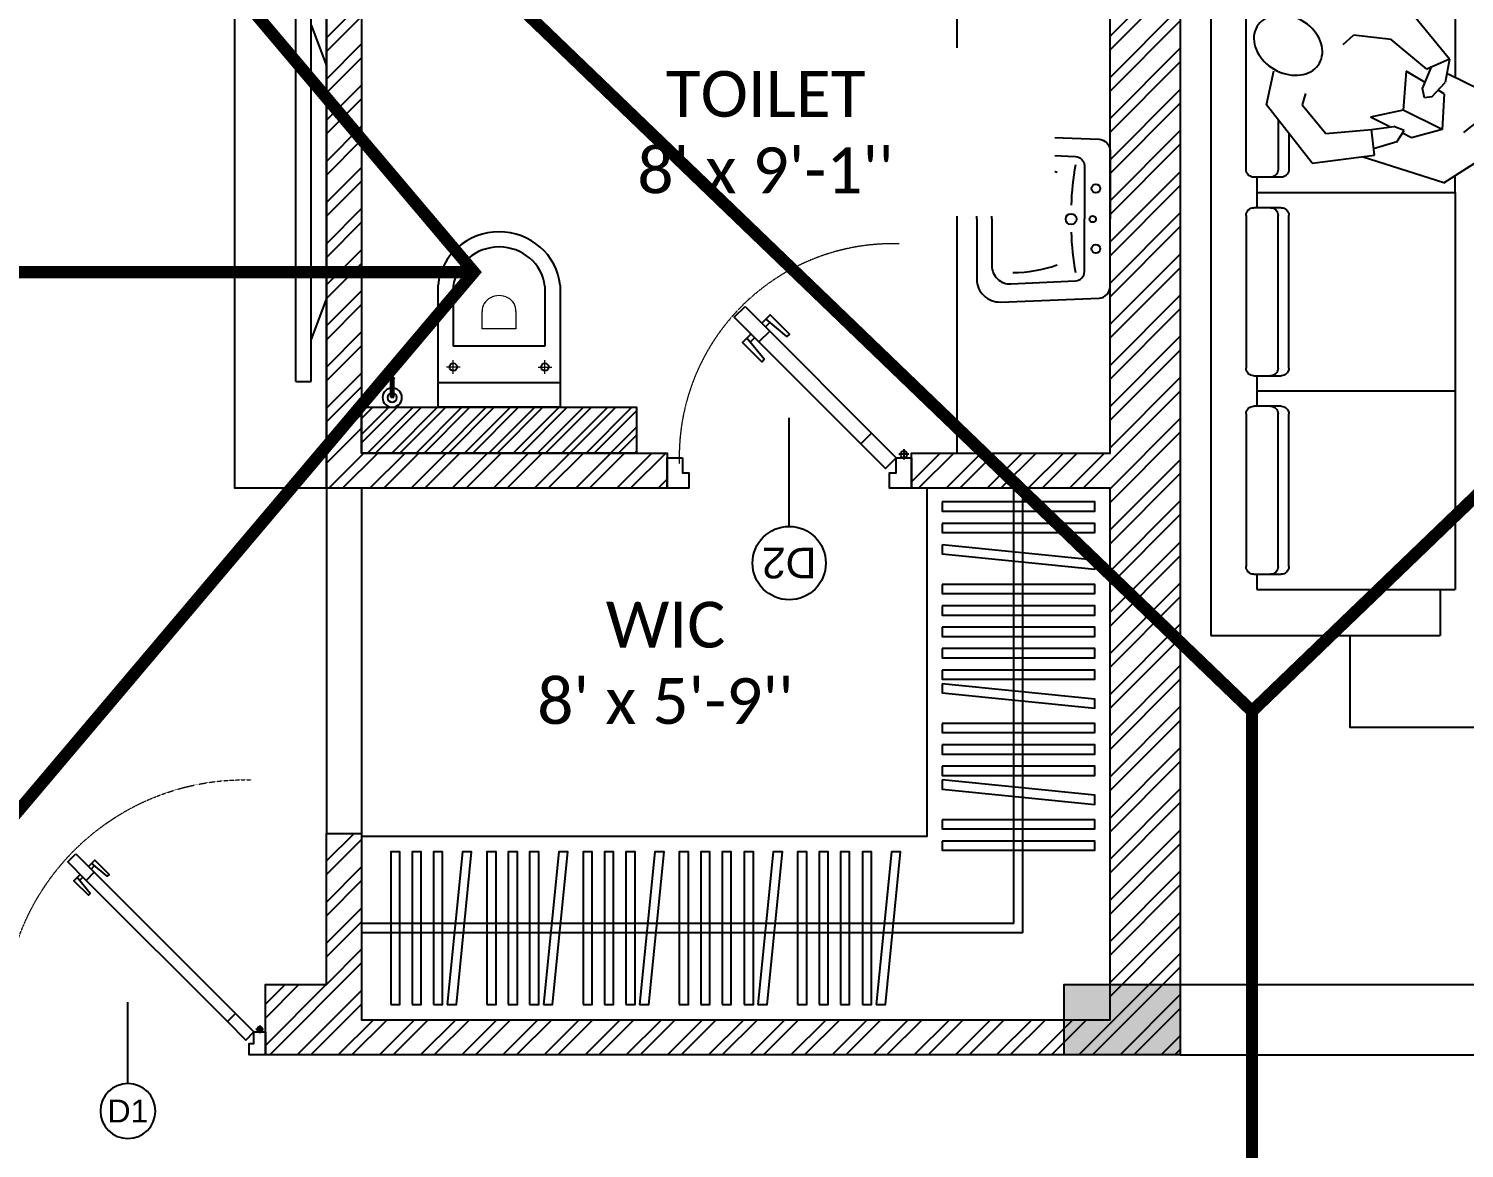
# Model space of a CAD drawing. Header units: millimetres. Extents: x -176651 to 424033, y -469666 to 486614.
# Drawn here: x 259892 to 264592, y 61644 to 65309 of the extents above; entities that cross this region are included whole.
import ezdxf
from ezdxf import colors
from ezdxf.entities.mleader import LeaderData, LeaderLine
from ezdxf.enums import TextEntityAlignment as Align
from ezdxf.math import Vec2, Vec3

# ---------------------------------------------------------------- set-up
doc = ezdxf.new("R2010")
doc.units = ezdxf.units.MM
doc.linetypes.add('1625_East Villa$0$DASHED', pattern=[0.75, 0.5, -0.25])
doc.linetypes.add('1625E_Roof Plan$0$DASHED', pattern=[0.75, 0.5, -0.25])
for name, color, linetype in [('1625_East Villa$0$ad-Door', 8, 'Continuous'), ('1625_East Villa$0$ad-Furniture', 8, 'Continuous'), ('1625_East Villa$0$ad-Ledge wall', 8, 'Continuous'), ('1625_East Villa$0$ad-Text main', 8, 'Continuous'), ('1625_East Villa$0$ad-Text Main_Door&window Label', 8, 'Continuous'), ('1625_East Villa$0$ad-Toilet fixtures', 8, 'Continuous'), ('1625_East Villa$0$ad-Wall', 8, 'Continuous'), ('1625_East Villa$0$ad-Wall hatch', 8, 'Continuous'), ('1625E_Columns$0$ad-Column', 8, 'Continuous'), ('1625E_Columns$0$ad-Column Hatch', 8, 'Continuous'), ('1625E_Roof Plan$0$ad-Primary Roof', 8, 'Continuous'), ('1625E_Roof Plan$0$ad-Secondary Roof', 8, 'Continuous'), ('Site Levels$0$ad-Lvl-Entance road', 4, 'Continuous')]:
    doc.layers.add(name, color=color, linetype=linetype)
doc.styles.add('1625_East Villa$0$New Text Style', font='arial.ttf', dxfattribs={"height": 100})
doc.styles.add('1625_East Villa$0$Standard', font='calibril.ttf')
doc.styles.add('Site Levels$0$Standard', font='arial.ttf')

# ---------------------------------------------------------------- blocks, each defined once
blk = doc.blocks.new('1625_East Villa$0$6 U T S R N_Typical Floor Plan$0$3BHK+_A$0$ad_Commode')
for p, q in [((399.7, 200), (0, 200)), ((0, 200), (0, -200)), ((81.7, -200), (81.7, 200)), ((396.5, 150), (199.8, 150)), ((199.8, 150), (199.8, -150)), ((396.5, -150), (199.8, -150)), ((0, -200), (399.7, -200))]:
    blk.add_line(p, q)
at = {"lineweight": 9}
for p, q in [((109.1, 150), (154.3, 150)), ((131.7, 127.4), (131.7, 172.6)), ((313.4, 55.1), (256.4, 55.1)), ((256.4, 55.1), (256.4, -55.1)), ((256.4, -55.1), (313.4, -55.1)), ((131.7, -127.4), (131.7, -172.6)), ((109.1, -150), (154.3, -150))]:
    blk.add_line(p, q, dxfattribs=at)
at = {"extrusion": (0, 0, -1)}
for centre, major_axis, ratio, start_param, end_param in [((379.8, 0), (0, 201), 0.969555, 0.102023, 3.039569), ((131.7, 150), (-8.69, 8.69), 1, 0.785398, 7.068583), ((379.9, 0), (0, 151), 0.959538, 0.1147, 3.026893), ((131.7, -150), (-8.69, -8.69), 1, 2.356194490171165, 8.639379797350752)]:
    blk.add_ellipse(centre, major_axis=major_axis, ratio=ratio, start_param=start_param, end_param=end_param, dxfattribs=at)
at = {"lineweight": 9, "extrusion": (0, 0, -1)}
blk.add_ellipse((316.7, 0), major_axis=(0, 55.2), ratio=0.889512, start_param=-0.06636, end_param=3.207953, dxfattribs=at)
blk = doc.blocks.new('1625_East Villa$0$Typical floor plan$0$239E All Floor Plans$0$ad_Faucet')
at = {"ltscale": 25}
h = blk.add_hatch(dxfattribs=at)
h.set_pattern_fill('ANSI31', color=256, style=0)
h.set_pattern_definition([(45, (608.51888, -980.84871), (-0.088388348, 0.088388348), [])])
h.paths.add_polyline_path([(1.79, 0.23, -0.101839), (1.84, 0, -0.082633), (1.8, -0.19), (2.48, -0.19, 0.038606), (2.49, 0, 0.047181), (2.47, 0.23)])
h.paths.add_polyline_path([(1.31, -0.19), (1.8, -0.19, 0.082633), (1.84, 0, 0.101839), (1.79, 0.23), (1.31, 0.23)])
h.paths.add_polyline_path([(2.47, 0.23, -0.047181), (2.49, 0, -0.038606), (2.48, -0.19), (3.3, -0.19, -0.414214), (3.59, -0.48), (3.59, -0.64), (3.59, -1.18, -0.836396), (3.92, -1.24), (3.92, -0.64), (3.92, -0.05, 0.414214), (3.63, 0.23)])
for p, q in [((1.31, -0.19), (1.31, 0.23)), ((1.31, 0.23), (3.63, 0.23)), ((1.31, -0.19), (3.3, -0.19)), ((3.59, -0.48), (3.59, -0.64)), ((3.59, -0.64), (3.59, -1.27)), ((3.92, -0.05), (3.92, -0.64)), ((3.92, -0.64), (3.92, -1.27))]:
    blk.add_line(p, q)
for centre, radius in [((1.25, 0), 1.25), ((1.25, 0), 0.591), ((3.75, -1.24), 0.173)]:
    blk.add_circle(centre, radius)
for centre in [(3.63, -0.05), (3.3, -0.48)]:
    blk.add_arc(centre, 0.288, 0, 90)
blk = doc.blocks.new('1625_East Villa$0$zw$F302')
at = {"layer": '1625_East Villa$0$ad-Furniture'}
for points in [[(436.4, 0), (436.4, 198, 0.426121), (358.4, 272.8), (35.9, 259.8, 0.402405), (0, 222.4), (0, 0)], [(386.8, 0), (386.8, 153.8, 0.426121), (324.5, 213.7), (112.5, 203.2, 0.402405), (83.7, 173.3), (83.7, 0)], [(436.4, 0), (436.4, -198, -0.426121), (358.4, -272.8), (35.9, -259.8, -0.402405), (0, -222.4), (0, 0)], [(386.8, 0), (386.8, -153.8, -0.426121), (324.5, -213.7), (112.5, -203.2, -0.402405), (83.7, -173.3), (83.7, 0)]]:
    blk.add_lwpolyline(points, format="xyb", dxfattribs=at)
for centre, radius in [((46, 98.6), 14.1), ((56.6, 1.3), 10.6), ((127.4, 1.3), 17.7), ((46, -98.6), 14.1)]:
    blk.add_circle(centre, radius, dxfattribs=at)
for centre, radius, start, end in [((-831.2, 8.5), 959.2, 2.1045, 10.0784), ((322.6, -285.2), 461.6, 90.5074, 108.8514), ((-831.2, -8.5), 959.2, 349.9216, 357.8955), ((322.6, 285.2), 461.6, 251.1486, 269.4926)]:
    blk.add_arc(centre, radius, start, end, dxfattribs=at)
blk = doc.blocks.new('1625_East Villa$0$zw$2978')
at = {"layer": '1625_East Villa$0$ad-Furniture'}
for p, q in [((-315, 315), (-315, 1740)), ((-285, 285), (-285, 1740)), ((-315, 315), (-2450, 315)), ((-285, 285), (-2450, 285))]:
    blk.add_line(p, q, dxfattribs=at)
for points in [[(0, 1740), (-600, 1740), (-600, 600), (-2450, 600), (-2450, 0), (0, 0)], [(-550, 1695), (-550, 1665), (-50, 1665), (-50, 1695)], [(-550, 1625), (-550, 1595), (-50, 1595), (-50, 1625)], [(-550, 1555), (-550, 1525), (-50, 1475), (-50, 1505)], [(-550, 1425), (-550, 1395), (-50, 1395), (-50, 1425)], [(-550, 1355), (-550, 1325), (-50, 1325), (-50, 1355)], [(-550, 1285), (-550, 1255), (-50, 1255), (-50, 1285)], [(-550, 1215), (-550, 1185), (-50, 1185), (-50, 1215)], [(-550, 1145), (-550, 1115), (-50, 1115), (-50, 1145)], [(-550, 1100), (-550, 1070), (-50, 1020), (-50, 1050)], [(-550, 970), (-550, 940), (-50, 940), (-50, 970)], [(-550, 900), (-550, 870), (-50, 870), (-50, 900)], [(-550, 830), (-550, 800), (-50, 800), (-50, 830)], [(-550, 785), (-550, 755), (-50, 705), (-50, 735)], [(-550, 655), (-550, 625), (-50, 625), (-50, 655)], [(-550, 585), (-550, 555), (-50, 555), (-50, 585)], [(-2355, 50), (-2325, 50), (-2325, 550), (-2355, 550)], [(-2285, 50), (-2255, 50), (-2255, 550), (-2285, 550)], [(-2215, 50), (-2185, 50), (-2185, 550), (-2215, 550)], [(-2170, 50), (-2140, 50), (-2090, 550), (-2120, 550)], [(-2040, 50), (-2010, 50), (-2010, 550), (-2040, 550)], [(-1970, 50), (-1940, 50), (-1940, 550), (-1970, 550)], [(-1900, 50), (-1870, 50), (-1870, 550), (-1900, 550)], [(-1855, 50), (-1825, 50), (-1775, 550), (-1805, 550)], [(-1725, 50), (-1695, 50), (-1695, 550), (-1725, 550)], [(-1655, 50), (-1625, 50), (-1625, 550), (-1655, 550)], [(-1585, 50), (-1555, 50), (-1555, 550), (-1585, 550)], [(-1540, 50), (-1510, 50), (-1460, 550), (-1490, 550)], [(-1410, 50), (-1380, 50), (-1380, 550), (-1410, 550)], [(-1340, 50), (-1310, 50), (-1310, 550), (-1340, 550)], [(-1270, 50), (-1240, 50), (-1240, 550), (-1270, 550)], [(-1197.7, 50), (-1167.7, 50), (-1167.7, 550), (-1197.7, 550)], [(-1152.7, 50), (-1122.7, 50), (-1072.7, 550), (-1102.7, 550)], [(-1022.7, 50), (-992.7, 50), (-992.7, 550), (-1022.7, 550)], [(-952.7, 50), (-922.7, 50), (-922.7, 550), (-952.7, 550)], [(-882.7, 50), (-852.7, 50), (-852.7, 550), (-882.7, 550)], [(-810.5, 50), (-780.5, 50), (-780.5, 550), (-810.5, 550)], [(-765.5, 50), (-735.5, 50), (-685.5, 550), (-715.5, 550)]]:
    blk.add_lwpolyline(points, close=True, dxfattribs=at)
blk = doc.blocks.new('1625_East Villa$0$zw$A974')
at = {"linetype": 'Continuous'}
for points in [[(210.7, -300), (300, -210.7), (300, 210.7), (210.7, 300), (-210.7, 300), (-300, 210.7), (-300, -210.7), (-210.7, -300)], [(190, -250), (250, -190), (250, 190), (190, 250), (-190, 250), (-250, 190), (-250, -190), (-190, -250)]]:
    blk.add_lwpolyline(points, close=True, dxfattribs=at)
blk = doc.blocks.new('1625_East Villa$0$4BHK_A1$0$$0$3Chair')
for p, q in [((0, 1125), (-750, 1125)), ((-750, 1125), (-750, 975)), ((0, 1125), (0, -1125)), ((-150, 975), (-800, 975)), ((-800, 975), (-800, 700.3)), ((-640.1, 932.9), (-366.7, 973.8)), ((-366.7, 973.8), (-282.9, 896.6)), ((-150, 975), (-150, 925)), ((-780.5, 761.7), (-640.1, 932.9)), ((-289.7, 891.7), (-280.3, 896)), ((-280.3, 896), (-270.7, 899.5)), ((-270.7, 899.5), (-261, 902.4)), ((-261, 902.4), (-251.2, 904.5)), ((-251.2, 904.5), (-241.4, 905.9)), ((-241.4, 905.9), (-231.7, 906.6)), ((-231.7, 906.6), (-222.2, 906.5)), ((-140, 925), (-230, 925)), ((-222.2, 906.5), (-212.9, 905.6)), ((-212.9, 905.6), (-203.9, 904)), ((-203.9, 904), (-195.3, 901.7)), ((-195.3, 901.7), (-187.1, 898.7)), ((-187.1, 898.7), (-179.4, 894.9)), ((-179.4, 894.9), (-172.3, 890.5)), ((-115, 400), (-115, 900)), ((-349.2, 838.5), (-343.8, 846.5)), ((-343.8, 846.5), (-337.8, 854.3)), ((-337.8, 854.3), (-331, 861.8)), ((-331, 861.8), (-323.7, 868.8)), ((-323.7, 868.8), (-315.9, 875.4)), ((-315.9, 875.4), (-307.5, 881.4)), ((-307.5, 881.4), (-298.8, 886.9)), ((-298.8, 886.9), (-289.7, 891.7)), ((-172.3, 890.5), (-165.8, 885.5)), ((-165.8, 885.5), (-159.9, 879.8)), ((-159.9, 879.8), (-154.8, 873.7)), ((-154.8, 873.7), (-150.4, 867)), ((-150.4, 867), (-146.8, 859.8)), ((-146.8, 859.8), (-144, 852.3)), ((-144, 852.3), (-142, 844.4)), ((-706.6, 728.4), (-589.7, 825.7)), ((-589.7, 825.7), (-466.7, 839.6)), ((-433.3, 809.5), (-466.7, 839.6)), ((-364.5, 795.8), (-363.1, 804.4)), ((-363.1, 804.4), (-360.8, 813)), ((-360.8, 813), (-357.7, 821.6)), ((-357.7, 821.6), (-353.9, 830.1)), ((-353.9, 830.1), (-349.2, 838.5)), ((-144.8, 802.1), (-147.9, 793.5)), ((-142.5, 810.8), (-144.8, 802.1)), ((-141.1, 819.4), (-142.5, 810.8)), ((-142, 844.4), (-140.8, 836.3)), ((-140.5, 827.9), (-141.1, 819.4)), ((-140.8, 836.3), (-140.5, 827.9)), ((-1089.2, 784.6), (-1146.1, 737.7)), ((-1146.1, 737.7), (-1089.2, 784.6)), ((-1069.1, 784.7), (-1089.2, 784.6)), ((-1089.2, 784.6), (-1069.1, 784.7)), ((-1052.2, 761.1), (-1069.1, 784.7)), ((-1069.1, 784.7), (-1052.2, 761.1)), ((-1065.5, 734.4), (-1052.2, 761.1)), ((-1052.2, 761.1), (-1065.5, 734.4)), ((-780.5, 761.7), (-706.6, 728.4)), ((-780.5, 761.7), (-767, 684.7)), ((-365.1, 787.3), (-364.5, 795.8)), ((-364.8, 778.9), (-365.1, 787.3)), ((-363.6, 770.7), (-364.8, 778.9)), ((-361.6, 762.9), (-363.6, 770.7)), ((-358.8, 755.3), (-361.6, 762.9)), ((-355.2, 748.2), (-358.8, 755.3)), ((-174.6, 753.4), (-181.9, 746.4)), ((-167.8, 760.8), (-174.6, 753.4)), ((-161.8, 768.6), (-167.8, 760.8)), ((-156.4, 776.7), (-161.8, 768.6)), ((-151.7, 785), (-156.4, 776.7)), ((-147.9, 793.5), (-151.7, 785)), ((-1146.1, 737.7), (-1202.5, 640.5)), ((-1202.5, 640.5), (-1146.1, 737.7)), ((-1124.7, 663), (-1038, 733)), ((-1055.7, 718.7), (-1065.5, 734.4)), ((-1065.5, 734.4), (-1055.7, 721)), ((-1038, 733), (-1055.7, 718.7)), ((-950.5, 627.3), (-1038, 733)), ((-931.3, 604.2), (-1038, 733)), ((-948.2, 627.4), (-776.9, 711.7)), ((-693.1, 664.8), (-723.5, 738.5)), ((-701.4, 685), (-639.7, 721.8)), ((-639.7, 721.8), (-629.3, 594.6)), ((-350.8, 741.5), (-355.2, 748.2)), ((-345.7, 735.3), (-350.8, 741.5)), ((-339.8, 729.7), (-345.7, 735.3)), ((-333.3, 724.6), (-339.8, 729.7)), ((-326.2, 720.2), (-333.3, 724.6)), ((-318.5, 716.5), (-326.2, 720.2)), ((-310.3, 713.4), (-318.5, 716.5)), ((-301.7, 711.1), (-310.3, 713.4)), ((-292.7, 709.5), (-301.7, 711.1)), ((-283.4, 708.7), (-292.7, 709.5)), ((-273.9, 708.6), (-283.4, 708.7)), ((-264.2, 709.2), (-273.9, 708.6)), ((-254.4, 710.6), (-264.2, 709.2)), ((-244.6, 712.8), (-254.4, 710.6)), ((-234.9, 715.6), (-244.6, 712.8)), ((-225.3, 719.2), (-234.9, 715.6)), ((-215.9, 723.4), (-225.3, 719.2)), ((-206.8, 728.3), (-215.9, 723.4)), ((-198.1, 733.8), (-206.8, 728.3)), ((-181.8, 612.3), (-205.5, 722.7)), ((-189.7, 739.8), (-198.1, 733.8)), ((-181.9, 746.4), (-189.7, 739.8)), ((-1182.5, 630.4), (-1122.4, 680.8)), ((-1142.4, 663.9), (-1182.5, 630.4)), ((-1122.4, 680.8), (-1142.4, 663.9)), ((-1109.1, 675.6), (-1124.7, 663)), ((-1124.7, 663), (-1046.8, 558.4)), ((-1018.3, 520.3), (-1124.7, 663)), ((-1122.4, 680.8), (-1109.1, 675.6)), ((-1105.5, 674.1), (-1122.4, 680.8)), ((-723.3, 638), (-767, 684.7)), ((-763.4, 648.1), (-743.7, 659.8)), ((-699.7, 634.8), (-693.1, 664.8)), ((-1202.5, 640.5), (-1182.5, 630.4)), ((-1182.5, 630.4), (-1202.5, 640.5)), ((-925, 642), (-950.5, 627.3)), ((-763.4, 648.1), (-756.5, 530.7)), ((-723.3, 638), (-699.7, 634.8)), ((-298.9, 612.1), (-375.7, 518)), ((-331.9, 421.1), (-181.8, 612.3)), ((-309.1, 649), (-298.9, 612.1)), ((-931.3, 604.2), (-827.4, 520.7)), ((-756.5, 530.7), (-629.3, 594.6)), ((-629.3, 594.6), (-522.3, 571.5)), ((-586.2, 539.4), (-522.3, 571.5)), ((-1129.9, 461.5), (-1045.2, 560.3)), ((-1046.8, 558.4), (-1129.9, 461.5)), ((-762.8, 356.6), (-1018.3, 520.3)), ((-756.5, 530.7), (-656.2, 504.1)), ((-656.2, 504.1), (-627, 518.8)), ((-632.7, 527.7), (-599.3, 541.2)), ((-609, 490.8), (-632.7, 527.7)), ((-525.4, 531.1), (-599.3, 541.2)), ((-535.4, 447.4), (-525.4, 531.1)), ((-375.7, 518), (-525.4, 531.1)), ((-255, 519), (-255, 400)), ((-220, 563.6), (-220, 400)), ((-609, 490.8), (-532, 467.4)), ((-1129.9, 461.5), (-1121.9, 412.8)), ((-1129.9, 461.5), (-1121.9, 412.8)), ((-1075, 379.5), (-937.7, 453.3)), ((-1018.8, 411.4), (-937.7, 453.3)), ((-937.7, 453.3), (-924.6, 449.9)), ((-762.8, 356.6), (-498.5, 440.8)), ((-331.9, 421.1), (-535.4, 447.4)), ((-1121.9, 412.8), (-1098.3, 382.6)), ((-1098.3, 382.6), (-1121.9, 412.8)), ((-1098.3, 382.6), (-1075, 379.5)), ((-1075, 379.5), (-1098.3, 382.6)), ((-1018.8, 411.4), (-1075, 379.5)), ((-230, 375), (-140, 375)), ((-150, 375), (-150, 275)), ((-150, 325), (-800, 325)), ((-800, 325), (-800, -325)), ((-255, -250), (-255, 250)), ((-230, 275), (-140, 275)), ((-220, -250), (-220, 250)), ((-115, 250), (-115, -250)), ((-140, -275), (-230, -275)), ((-150, -275), (-150, -375)), ((-150, -325), (-800, -325)), ((-230, -375), (-140, -375)), ((-255, -900), (-255, -400)), ((-220, -900), (-220, -400)), ((-115, -400), (-115, -900)), ((-140, -925), (-230, -925)), ((-150, -925), (-150, -975)), ((-150, -975), (-800, -975)), ((-750, -975), (-750, -1125)), ((0, -1125), (-750, -1125))]:
    blk.add_line(p, q)
for points in [[(-800, 325), (-800, 380.4)], [(-800, -325), (-800, -975)]]:
    blk.add_lwpolyline(points)
for centre, start, end in [((-230, 900), 90, 171.3158), ((-195, 900), 90, 165.5805), ((-140, 900), 0, 90), ((-230, 400), 180, 270), ((-195, 400), 180, 270), ((-140, 400), 270, 0), ((-230, 250), 90, 180), ((-195, 250), 90, 180), ((-140, 250), 0, 90), ((-230, -250), 180, 270), ((-195, -250), 180, 270), ((-140, -250), 270, 0), ((-230, -400), 90, 180), ((-195, -400), 90, 180), ((-140, -400), 0, 90), ((-230, -900), 180, 270), ((-195, -900), 180, 270), ((-140, -900), 270, 0)]:
    blk.add_arc(centre, 25, start, end)
blk = doc.blocks.new('1625_East Villa$0$ad_Sofa 2 seaters')
for p, q in [((0, 800), (750, 800)), ((0, 800), (0, -800)), ((750, 800), (750, 650)), ((150, 650), (800, 650)), ((150, 650), (150, 600)), ((800, 650), (800, -650)), ((115, 575), (115, 75)), ((230, 600), (140, 600)), ((150, 50), (150, 600)), ((220, 75), (220, 575)), ((255, 75), (255, 575)), ((140, 50), (230, 50)), ((150, 50), (150, -50)), ((150, 0), (800, 0)), ((150, 0), (800, 0)), ((115, -75), (115, -575)), ((230, -50), (140, -50)), ((220, -575), (220, -75)), ((255, -575), (255, -75)), ((140, -600), (230, -600)), ((150, -600), (150, -650)), ((150, -650), (800, -650)), ((750, -650), (750, -800)), ((0, -800), (750, -800))]:
    blk.add_line(p, q)
for centre, start, end in [((140, 575), 90, 180), ((195, 575), 0, 90), ((230, 575), 0, 90), ((140, 75), 180, 270), ((195, 75), 270, 0), ((230, 75), 270, 0), ((140, -75), 90, 180), ((195, -75), 0, 90), ((230, -75), 0, 90), ((140, -575), 180, 270), ((195, -575), 270, 0), ((230, -575), 270, 0)]:
    blk.add_arc(centre, 25, start, end)
blk = doc.blocks.new('1625_East Villa$0$zw$BD1E')
at = {"layer": '1625_East Villa$0$ad-Furniture'}
for points in [[(555.4, -3372.6), (555.4, -3672.6), (3094.6, -3672.6), (3094.6, -555.4), (2794.6, -556)], [(855.4, -555.4), (1194.6, -555.4)], [(555.4, -855.4), (555.4, -1121.6)]]:
    blk.add_lwpolyline(points, dxfattribs=at)
blk.add_lwpolyline([(2344.6, -1646.6), (2344.6, -2846.6), (1644.6, -2846.6), (1644.6, -1646.6)], close=True, dxfattribs=at)
for name, p, rotation in [('1625_East Villa$0$ad_Sofa 2 seaters', (1994.6, -100.4), 270.0000000000001), ('1625_East Villa$0$zw$A974', (555.4, -555.4), 180)]:
    blk.add_blockref(name, p, dxfattribs=dict(at, rotation=rotation))
at = {"layer": '1625_East Villa$0$ad-Furniture', "xscale": -1}
blk.add_blockref('1625_East Villa$0$4BHK_A1$0$$0$3Chair', (100.4, -2246.6), dxfattribs=at)
blk = doc.blocks.new('1625_East Villa$0$A$Cc8134665')
at = {"layer": '1625_East Villa$0$ad-Furniture', "ltscale": 0.125}
for p, q in [((0, -999.5), (0, 1000.5)), ((50, 650.5), (50, -649.5)), ((100, 650.5), (50, 650.5)), ((100, 650.5), (100, -649.5)), ((50, 515.6), (0, 382)), ((0, 382), (0, -382)), ((50, -515.6), (0, -382)), ((100, -649.5), (50, -649.5))]:
    blk.add_line(p, q, dxfattribs=at)
blk.add_lwpolyline([(0, 1000.5), (300, 1000.5), (300, -999.5), (0, -999.5)], dxfattribs=at)
blk = doc.blocks.new('1625_East Villa$0$zw$D46D')
at = {"layer": '1625_East Villa$0$ad-Furniture', "linetype": '1625_East Villa$0$DASHED'}
for points in [[(4445, 10500), (4445, 9370)], [(4560, 10500), (4560, 9370)], [(7240, 8875), (11890, 8875)], [(7240, 8645), (11890, 8645)]]:
    blk.add_lwpolyline(points, dxfattribs=at)
at = {"layer": '1625_East Villa$0$ad-Toilet fixtures'}
blk.add_lwpolyline([(6510, 10615), (6510, 12150)], dxfattribs=at)
at = {"layer": '1625_East Villa$0$ad-Furniture'}
for name, p in [('1625_East Villa$0$zw$BD1E', (7240, 13390)), ('1625_East Villa$0$zw$2978', (7010, 8760))]:
    blk.add_blockref(name, p, dxfattribs=at)
at = {"layer": '1625_East Villa$0$ad-Furniture', "rotation": 180}
blk.add_blockref('1625_East Villa$0$A$Cc8134665', (4445, 11500.5), dxfattribs=at)
at = {"layer": '1625_East Villa$0$ad-Toilet fixtures', "rotation": 180}
blk.add_blockref('1625_East Villa$0$zw$F302', (7010, 11382.5), dxfattribs=at)
at = {"layer": '1625_East Villa$0$ad-Toilet fixtures', "xscale": -1, "rotation": 270}
blk.add_blockref('1625_East Villa$0$6 U T S R N_Typical Floor Plan$0$3BHK+_A$0$ad_Commode', (5010, 10765), dxfattribs=at)
at = {"layer": '1625_East Villa$0$ad-Toilet fixtures', "xscale": -25.39999999990691, "yscale": 25.39999999990691, "zscale": 25.39999999990691, "rotation": 270}
blk.add_blockref('1625_East Villa$0$Typical floor plan$0$239E All Floor Plans$0$ad_Faucet', (4660, 10765), dxfattribs=at)
blk = doc.blocks.new('1625_East Villa$0$zw$3849')
at = {"layer": '1625_East Villa$0$ad-Text main', "char_height": 150, "attachment_point": 5, "style": '1625_East Villa$0$Standard', "bg_fill": 2}
for s, insert, width in [("TOILET\\P8' x 9'-1''", (5882.8, 11665), 1741.287), ("WIC \\P8' x 5'-9''", (5555, 9927.5), 1016.652)]:
    blk.add_mtext(s, dxfattribs=dict(at, insert=insert, width=width))
blk = doc.blocks.new('*U173')
for p, q in [((8.3, -111.1), (41.7, -111.1)), ((25, -127.8), (25, -94.4)), ((528.5, -478), (513.6, -492.9)), ((463.3, -543.1), (478.2, -528.2))]:
    blk.add_line(p, q)
for points in [[(50, -100), (0, -100), (0, 0), (71.4, 0), (71.4, -35.7), (71.4, -50), (50, -50)], [(750, -100), (750, -50), (728.6, -50), (728.6, -35.7), (728.6, 0), (800, 0), (800, -100)], [(50, -100), (130.8, -180.8), (166.2, -145.5), (85.4, -64.6)], [(130.8, -180.8), (464.2, -514.2), (499.5, -478.8), (166.2, -145.5)], [(545, -595), (464.2, -514.2), (499.5, -478.8), (580.3, -559.6)]]:
    blk.add_lwpolyline(points, close=True)
for points in [[(525.4, -504.7), (552.8, -477.2), (490, -414.3), (482.2, -422.2), (539.2, -490.8)], [(490, -540), (462.5, -567.5), (399.7, -504.7), (407.6, -496.8), (476.2, -553.8)]]:
    blk.add_lwpolyline(points)
blk.add_circle((25, -111.1), 11.1)
at = {"color": 8, "linetype": '1625_East Villa$0$DASHED', "lineweight": 0}
blk.add_arc((62.1, -102.1), 698.3, 268.1881, 1.8119, dxfattribs=at)
at = {"layer": '1625_East Villa$0$ad-Text Main_Door&window Label'}
blk.add_line((400, 125), (400, -230), dxfattribs=at)
blk.add_circle((400.3, 245), 120, dxfattribs=at)
at = {"layer": '1625_East Villa$0$ad-Text Main_Door&window Label', "style": '1625_East Villa$0$New Text Style'}
blk.add_attdef('D1', text='', height=100, dxfattribs=at).set_placement((400.3, 245), align=Align.MIDDLE_CENTER)
blk = doc.blocks.new('*U169')
for p, q in [((-8.3, -111.1), (-41.7, -111.1)), ((-25, -127.8), (-25, -94.4)), ((-811.3, -760.8), (-796.4, -775.7)), ((-746.2, -826), (-761.1, -811.1))]:
    blk.add_line(p, q)
for points in [[(-1150, -100), (-1150, -50), (-1128.6, -50), (-1128.6, -35.7), (-1128.6, 0), (-1200, 0), (-1200, -100)], [(-50, -100), (0, -100), (0, 0), (-71.4, 0), (-71.4, -35.7), (-71.4, -50), (-50, -50)], [(-50, -100), (-130.8, -180.8), (-166.2, -145.5), (-85.4, -64.6)], [(-130.8, -180.8), (-747, -797), (-782.4, -761.6), (-166.2, -145.5)], [(-827.8, -877.8), (-747, -797), (-782.4, -761.6), (-863.2, -842.5)]]:
    blk.add_lwpolyline(points, close=True)
for points in [[(-808.2, -787.5), (-835.7, -760), (-772.9, -697.2), (-765, -705), (-822, -773.7)], [(-772.8, -822.8), (-745.4, -850.3), (-682.5, -787.5), (-690.4, -779.7), (-759, -836.7)]]:
    blk.add_lwpolyline(points)
blk.add_circle((-25, -111.1), 11.1)
at = {"color": 8, "linetype": '1625_East Villa$0$DASHED', "lineweight": 0}
blk.add_arc((-93.1, -153.1), 1047.4, 178.18808, 271.81192, dxfattribs=at)
at = {"layer": '1625_East Villa$0$ad-Text Main_Door&window Label'}
blk.add_line((-600, 125), (-600, -230), dxfattribs=at)
blk.add_circle((-600.3, 245), 120, dxfattribs=at)
at = {"layer": '1625_East Villa$0$ad-Text Main_Door&window Label', "style": '1625_East Villa$0$New Text Style'}
blk.add_attdef('D1', text='', height=100, dxfattribs=at).set_placement((-585.4, 244.6), align=Align.MIDDLE_CENTER)
blk = doc.blocks.new('1625_East Villa$0$zw$42B5')
at = {"layer": '1625_East Villa$0$ad-Wall hatch', "transparency": 33554610}
h = blk.add_hatch(dxfattribs=at)
h.set_pattern_fill('ANSI32', color=256, scale=10)
h.set_pattern_definition([(45, (-1040635.14, 674820.02), (-67.351921, 67.351921), []), (45, (-1040590.24, 674820.02), (-67.351921, 67.351921), [])])
h.paths.add_polyline_path([(12120, 13620), (12120, 10220), (11890, 10220), (11890, 13390), (7240, 13390), (7240, 8645), (4245, 8645), (4245, 8875), (4445, 8875), (4445, 9370), (4560, 9370), (4560, 8760), (7010, 8760), (7010, 10500), (6360, 10500), (6360, 10615), (7010, 10615), (7010, 13390), (4560, 13390), (4560, 10615), (5560, 10615), (5560, 10500), (4445, 10500), (4445, 13390), (230, 13390), (230, 8875), (3345, 8875), (3345, 8645), (3060, 8645), (3060, 4745), (3345, 4745), (3345, 4515), (230, 4515), (230, 230), (4995, 230), (4995, 3130), (6060, 3130), (6060, 3015), (5110, 3015), (5110, 230), (8310, 230), (8310, 3015), (6860, 3015), (6860, 3130), (8310, 3130), (8310, 4630), (5110, 4630), (5110, 3930), (4995, 3930), (4995, 4515), (4245, 4515), (4245, 4745), (8540, 4745), (8540, 230), (9240, 230), (9240, 0), (0, 0), (0, 4745), (2830, 4745), (2830, 8645), (0, 8645), (0, 13620)])
at = {"layer": '1625_East Villa$0$ad-Wall hatch'}
h = blk.add_hatch(dxfattribs=at)
h.set_pattern_fill('ANSI32', color=256, scale=150, angle=180)
h.set_pattern_definition([(45, (47268.004, -9726.724), (-39.774756, 39.774756), []), (45, (47294.52, -9726.724), (-39.774756, 39.774756), [])])
h.paths.add_polyline_path([(4560, 10765), (5460, 10765), (5460, 10615), (4560, 10615)])
at = {"layer": '1625_East Villa$0$ad-Ledge wall'}
blk.add_lwpolyline([(4560, 10765), (5460, 10765), (5460, 10615), (4560, 10615)], close=True, dxfattribs=at)
at = {"layer": '1625_East Villa$0$ad-Wall'}
blk.add_lwpolyline([(11890, 13390), (7240, 13390), (7240, 8645), (4245, 8645), (4245, 8875), (4445, 8875), (4445, 9370), (4560, 9370), (4560, 8760), (7010, 8760), (7010, 10500), (6360, 10500), (6360, 10615), (7010, 10615), (7010, 13390), (4560, 13390), (4560, 10615), (5560, 10615), (5560, 10500), (4445, 10500), (4445, 13390), (230, 13390)], dxfattribs=at)
at = {"layer": '1625_East Villa$0$ad-Door', "ltscale": 5, "rotation": 180}
blk.add_blockref('*U173', (6360, 10500), dxfattribs=at).add_auto_attribs({'D1': 'D2'})
at = {"layer": '1625_East Villa$0$ad-Door', "ltscale": 5}
ref = blk.add_blockref('*U169', (4245, 8645), dxfattribs=dict(at, xscale=-0.7499999997027537, yscale=0.7499999997027537, zscale=0.7499999997027537, rotation=179.9999999999998))
ref.add_attrib('D1', 'D1', dxfattribs={"layer": '1625_East Villa$0$ad-Text Main_Door&window Label', "height": 75, "rotation": 1440, "style": '1625_East Villa$0$New Text Style'}).set_placement((3794.8, 8461.3), align=Align.MIDDLE_CENTER)
blk = doc.blocks.new('1625E_Roof Plan')
at = {"layer": '1625E_Roof Plan$0$ad-Primary Roof', "linetype": '1625E_Roof Plan$0$DASHED', "ltscale": 2, "const_width": 40}
blk.add_lwpolyline([(12570, 14670), (2380, 14670), (7475, 9770)], close=True, dxfattribs=at)
blk.add_lwpolyline([(7475, 9770), (7475, 2255)], dxfattribs=at)
at = {"layer": '1625E_Roof Plan$0$ad-Secondary Roof', "linetype": '1625E_Roof Plan$0$DASHED', "ltscale": 2, "const_width": 40}
blk.add_lwpolyline([(2380, 8195), (4927.5, 11207.5), (2380, 14220), (-450, 14220), (-450, 8195)], close=True, dxfattribs=at)
blk.add_lwpolyline([(361.7, 11207.5), (4927.5, 11207.5)], dxfattribs=at)
blk = doc.blocks.new('1625E_Columns$0$zw$6AA0')
at = {"layer": '1625E_Columns$0$ad-Column Hatch', "transparency": 33554687}
h = blk.add_hatch(color=256, dxfattribs=at)
h.dxf.hatch_style = 1
h.paths.add_polyline_path([(0, -230), (380, -230), (380, 0), (0, 0)])
at = {"layer": '1625E_Columns$0$ad-Column'}
blk.add_lwpolyline([(0, -230), (380, -230), (380, 0), (0, 0)], close=True, dxfattribs=at)
blk = doc.blocks.new('1625E_Columns')
at = {"layer": '1625E_Columns$0$ad-Column', "xscale": -1, "rotation": 359.9999999999997}
blk.add_blockref('1625E_Columns$0$zw$6AA0', (7240, 8875), dxfattribs=at)
blk = doc.blocks.new('1625_East Villa')
at = {"layer": '1625_East Villa$0$ad-Furniture'}
blk.add_blockref('1625_East Villa$0$zw$D46D', (0, 0), dxfattribs=at)
at = {"layer": '1625_East Villa$0$ad-Text main'}
blk.add_blockref('1625_East Villa$0$zw$3849', (0, 0), dxfattribs=at)
at = {"layer": '1625_East Villa$0$ad-Wall'}
blk.add_blockref('1625_East Villa$0$zw$42B5', (0, 0), dxfattribs=at)
for name in ['1625E_Roof Plan', '1625E_Columns']:
    blk.add_blockref(name, (0, 0))
blk = doc.blocks.new("All Plot's Villa Plans")
at = {"ltscale": 5}
blk.add_blockref('1625_East Villa', (256422.3, 53304.9), dxfattribs=at)
blk = doc.blocks.new('Site Levels$0$zw$1B0B')
at = {"layer": 'Site Levels$0$ad-Lvl-Entance road'}
ml = blk.add_multileader_mtext('Standard', dxfattribs=at)
ml.set_content('{\\fArial|b1|i0|c0|p34;496.79}', color=256, style='Site Levels$0$Standard')
ml.set_leader_properties()
ml.build(insert=Vec2(0, 0))
ml.multileader.update_dxf_attribs({"has_text_frame": 1, "arrow_head_size": 1219.2, "scale": 12})
ctx = ml.context
ctx.base_point, ctx.scale, ctx.char_height, ctx.arrow_head_size, ctx.landing_gap_size, ctx.plane_origin = Vec3(215314.5, -39776.4), 12, 1219.186, 1219.2, 609.6, Vec3(213475.2, -35056.2)
notes = []
notes.append((ctx, [(0, (1, 1, 0), (214469.5, -39776.4), (1, 0), 845, [(0, [(213475.2, -35056.2)], 0, [])])]))
ctx.mtext.insert, ctx.mtext.width, ctx.mtext.defined_height, ctx.mtext.flow_direction = Vec3(215924.1, -39156), 5138.489, 1392.4, 5
ctx.mtext.has_bg_fill, ctx.mtext.bg_color, ctx.mtext.bg_scale_factor, ctx.mtext.bg_transparency, ctx.mtext.use_window_bg_color = 1, -1027028792, 1.5, 0, 1
for ctx, leaders in notes:
    for number, flags, end, landing, length, lines in leaders:
        leader = LeaderData()
        leader.index, (leader.has_last_leader_line, leader.has_dogleg_vector, leader.attachment_direction) = number, flags
        leader.last_leader_point, leader.dogleg_vector, leader.dogleg_length = Vec3(end), Vec3(landing), length
        for number, points, colour, breaks in lines:
            line = LeaderLine()
            line.index, line.vertices, line.color, line.breaks = number, Vec3.list(points), colors.encode_raw_color(colour), breaks
            leader.lines.append(line)
        ctx.leaders.append(leader)
blk = doc.blocks.new('Site Levels')
at = {"layer": 'Site Levels$0$ad-Lvl-Entance road', "ltscale": 5}
blk.add_blockref('Site Levels$0$zw$1B0B', (-5982.9, 99418.6), dxfattribs=at)

msp = doc.modelspace()

# ---------------------------------------------------------------- block references
at = {"ltscale": 5}
msp.add_blockref("All Plot's Villa Plans", (0, 0), dxfattribs=at)

# ---------------------------------------------------------------- next in the draw order: block references
msp.add_blockref('Site Levels', (0, 0), dxfattribs=at)

doc.saveas('drawing.dxf')
